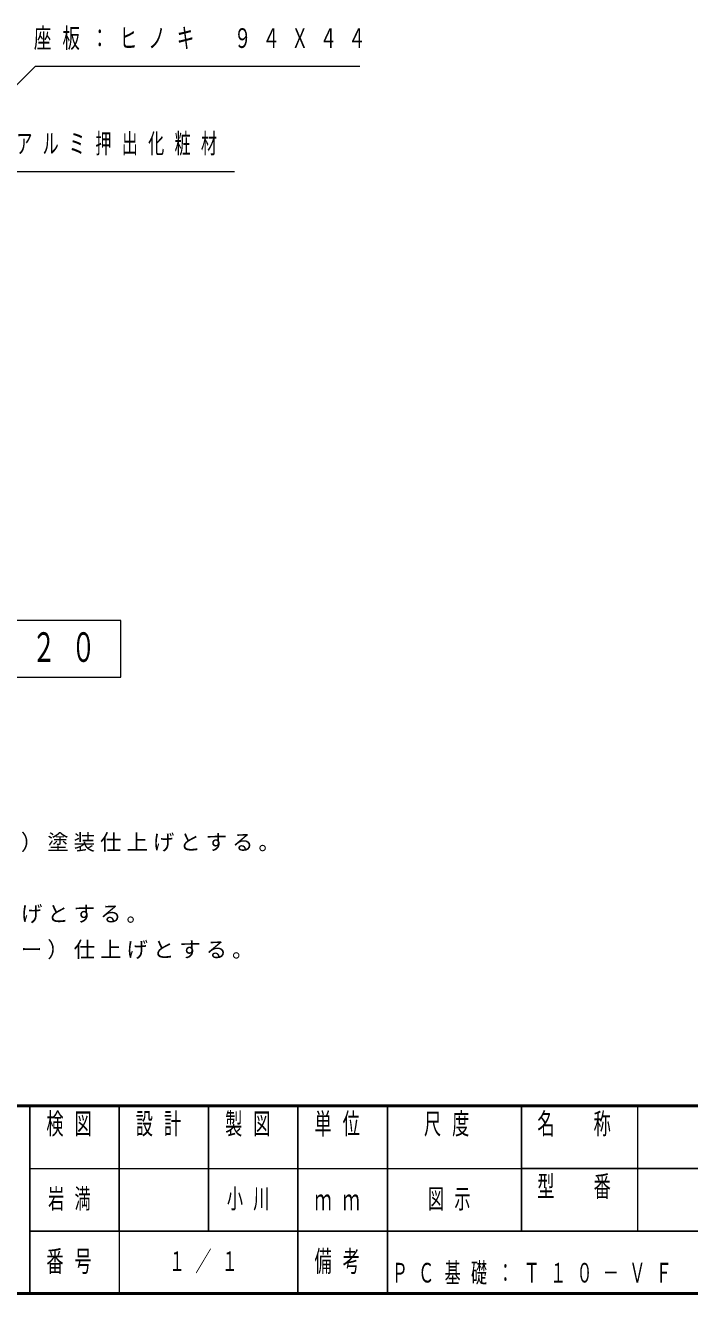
# Model space of a CAD drawing. Units: millimetres on the paper, scale 1:20. Extents: x -365 to 10, y -38 to 257.
# Drawn here: x -238 to -163.7, y 0 to 141.7 of the extents above; entities that cross this region are included whole.
import ezdxf

# ---------------------------------------------------------------- set-up
doc = ezdxf.new("R2010")
doc.units = ezdxf.units.MM
doc.layers.add('LY_1', color=7, linetype='Continuous', lineweight=25)
doc.layers.add('LY_2', color=7, linetype='Continuous', lineweight=13)
doc.styles.add('ＭＳ ゴシック', font='')
doc.styles.get('ＭＳ ゴシック').set_extended_font_data('MS Gothic')

msp = doc.modelspace()

# ---------------------------------------------------------------- linework, layer by layer
at = {"layer": 'LY_1', "lineweight": 13}
for p, q in [((-227.313, 75.217), (-273.813, 75.217)), ((-227.313, 68.917), (-227.313, 75.217)), ((-273.813, 68.917), (-227.313, 68.917))]:
    msp.add_line(p, q, dxfattribs=at)
for points in [[(-242.751, 131.318), (-236.864, 137.205), (-200.595, 137.205)], [(-249.617, 114.814), (-239.01, 125.421), (-214.602, 125.421)]]:
    msp.add_lwpolyline(points, dxfattribs=at)
at = {"layer": 'LY_2', "lineweight": 50}
for p, q in [((-365, 21), (0, 21)), ((-365, 0), (0, 0))]:
    msp.add_line(p, q, dxfattribs=at)
at = {"layer": 'LY_2', "color": 211, "lineweight": 25}
for p, q in [((-237.5, 21), (-237.5, 0)), ((-227.5, 21), (-227.5, 7)), ((-217.5, 21), (-217.5, 7)), ((-207.5, 21), (-207.5, 0)), ((-197.5, 21), (-197.5, 7)), ((-182.5, 21), (-182.5, 7)), ((-182.5, 14), (-70, 14)), ((-237.5, 7), (0, 7))]:
    msp.add_line(p, q, dxfattribs=at)
at = {"layer": 'LY_2'}
for p, q in [((-169.5, 21), (-169.5, 7)), ((-237.5, 14), (-182.5, 14)), ((-227.5, 7), (-227.5, 0))]:
    msp.add_line(p, q, dxfattribs=at)
at = {"layer": 'LY_2', "lineweight": 25}
msp.add_line((-197.5, 7), (-197.5, 0), dxfattribs=at)

# ---------------------------------------------------------------- texts
at = {"layer": 'LY_1', "style": 'ＭＳ ゴシック'}
for s, insert, char_height, attachment_point in [('\\T1.64;\\W0.65;座板：ヒノキ\u3000９４Ｘ４４', (-237.043, 140.205), 2.199, 4), ('\\T1.64;\\W0.6;アルミ押出化粧材', (-239.019, 128.421), 2.199, 4), ('\\T1.64;\\W0.6;正面図\u3000Ｓ＝１／２０', (-250.563, 72.067), 3.299, 5), ('\\T1.23;木材は、ヒノキ（一等材）とし、カンナ・ペーパーがけの上、木材保護着色塗料（メイプル）塗装仕上げとする。', (-359.562, 49.349), 1.76, 7), ('\\T1.23;座フレームは、電気亜鉛メッキ処理の上、ポリエステル樹脂粉体塗装（ダークグレー）仕上げとする。', (-359.562, 41.349), 1.76, 7), ('\\T1.23;脚は、溶融亜鉛メッキ処理とする。\u3000アルミ押出化粧材は、アルマイト（シャンパンシルバー）仕上げとする。', (-359.562, 37.349), 1.76, 7), ('\\T1.64;\\W0.6;岩満', (-232.5, 10.5), 2.199, 5), ('\\T1.64;\\W0.6;小川', (-212.5, 10.5), 2.199, 5), ('\\T1.64;\\W0.6;図示', (-190, 10.5), 2.199, 5), ('\\T1.64;\\W0.6;１／１', (-217.5, 3.5), 2.199, 5), ('\\T1.64;\\W0.6;ＰＣ基礎：Ｔ１０－ＶＦ', (-197, 1), 2.199, 7)]:
    msp.add_mtext(s, dxfattribs=dict(at, insert=insert, char_height=char_height, attachment_point=attachment_point))
at = {"layer": 'LY_2', "color": 4, "char_height": 2.346, "style": 'ＭＳ ゴシック'}
for s, insert, attachment_point in [('\\T1.64;\\W0.6;検図', (-232.5, 20.167), 2), ('\\T1.64;\\W0.6;設計', (-222.5, 20.167), 2), ('\\T1.64;\\W0.6;製図', (-212.5, 20.167), 2), ('\\T1.64;\\W0.6;単位', (-202.5, 20.167), 2), ('\\T1.64;\\W0.6;尺度', (-190.25, 20.167), 2), ('\\T1.64;\\W0.6;名\u3000称', (-176, 20.167), 2), ('\\T1.64;\\W0.6;型\u3000番', (-176, 13.167), 2), ('\\T1.64;\\W0.6;ｍｍ', (-202.5, 10.5), 5), ('\\T1.64;\\W0.6;番号', (-232.5, 3.5), 5), ('\\T1.64;\\W0.6;備考', (-202.5, 3.5), 5)]:
    msp.add_mtext(s, dxfattribs=dict(at, insert=insert, attachment_point=attachment_point))

doc.saveas('drawing.dxf')
